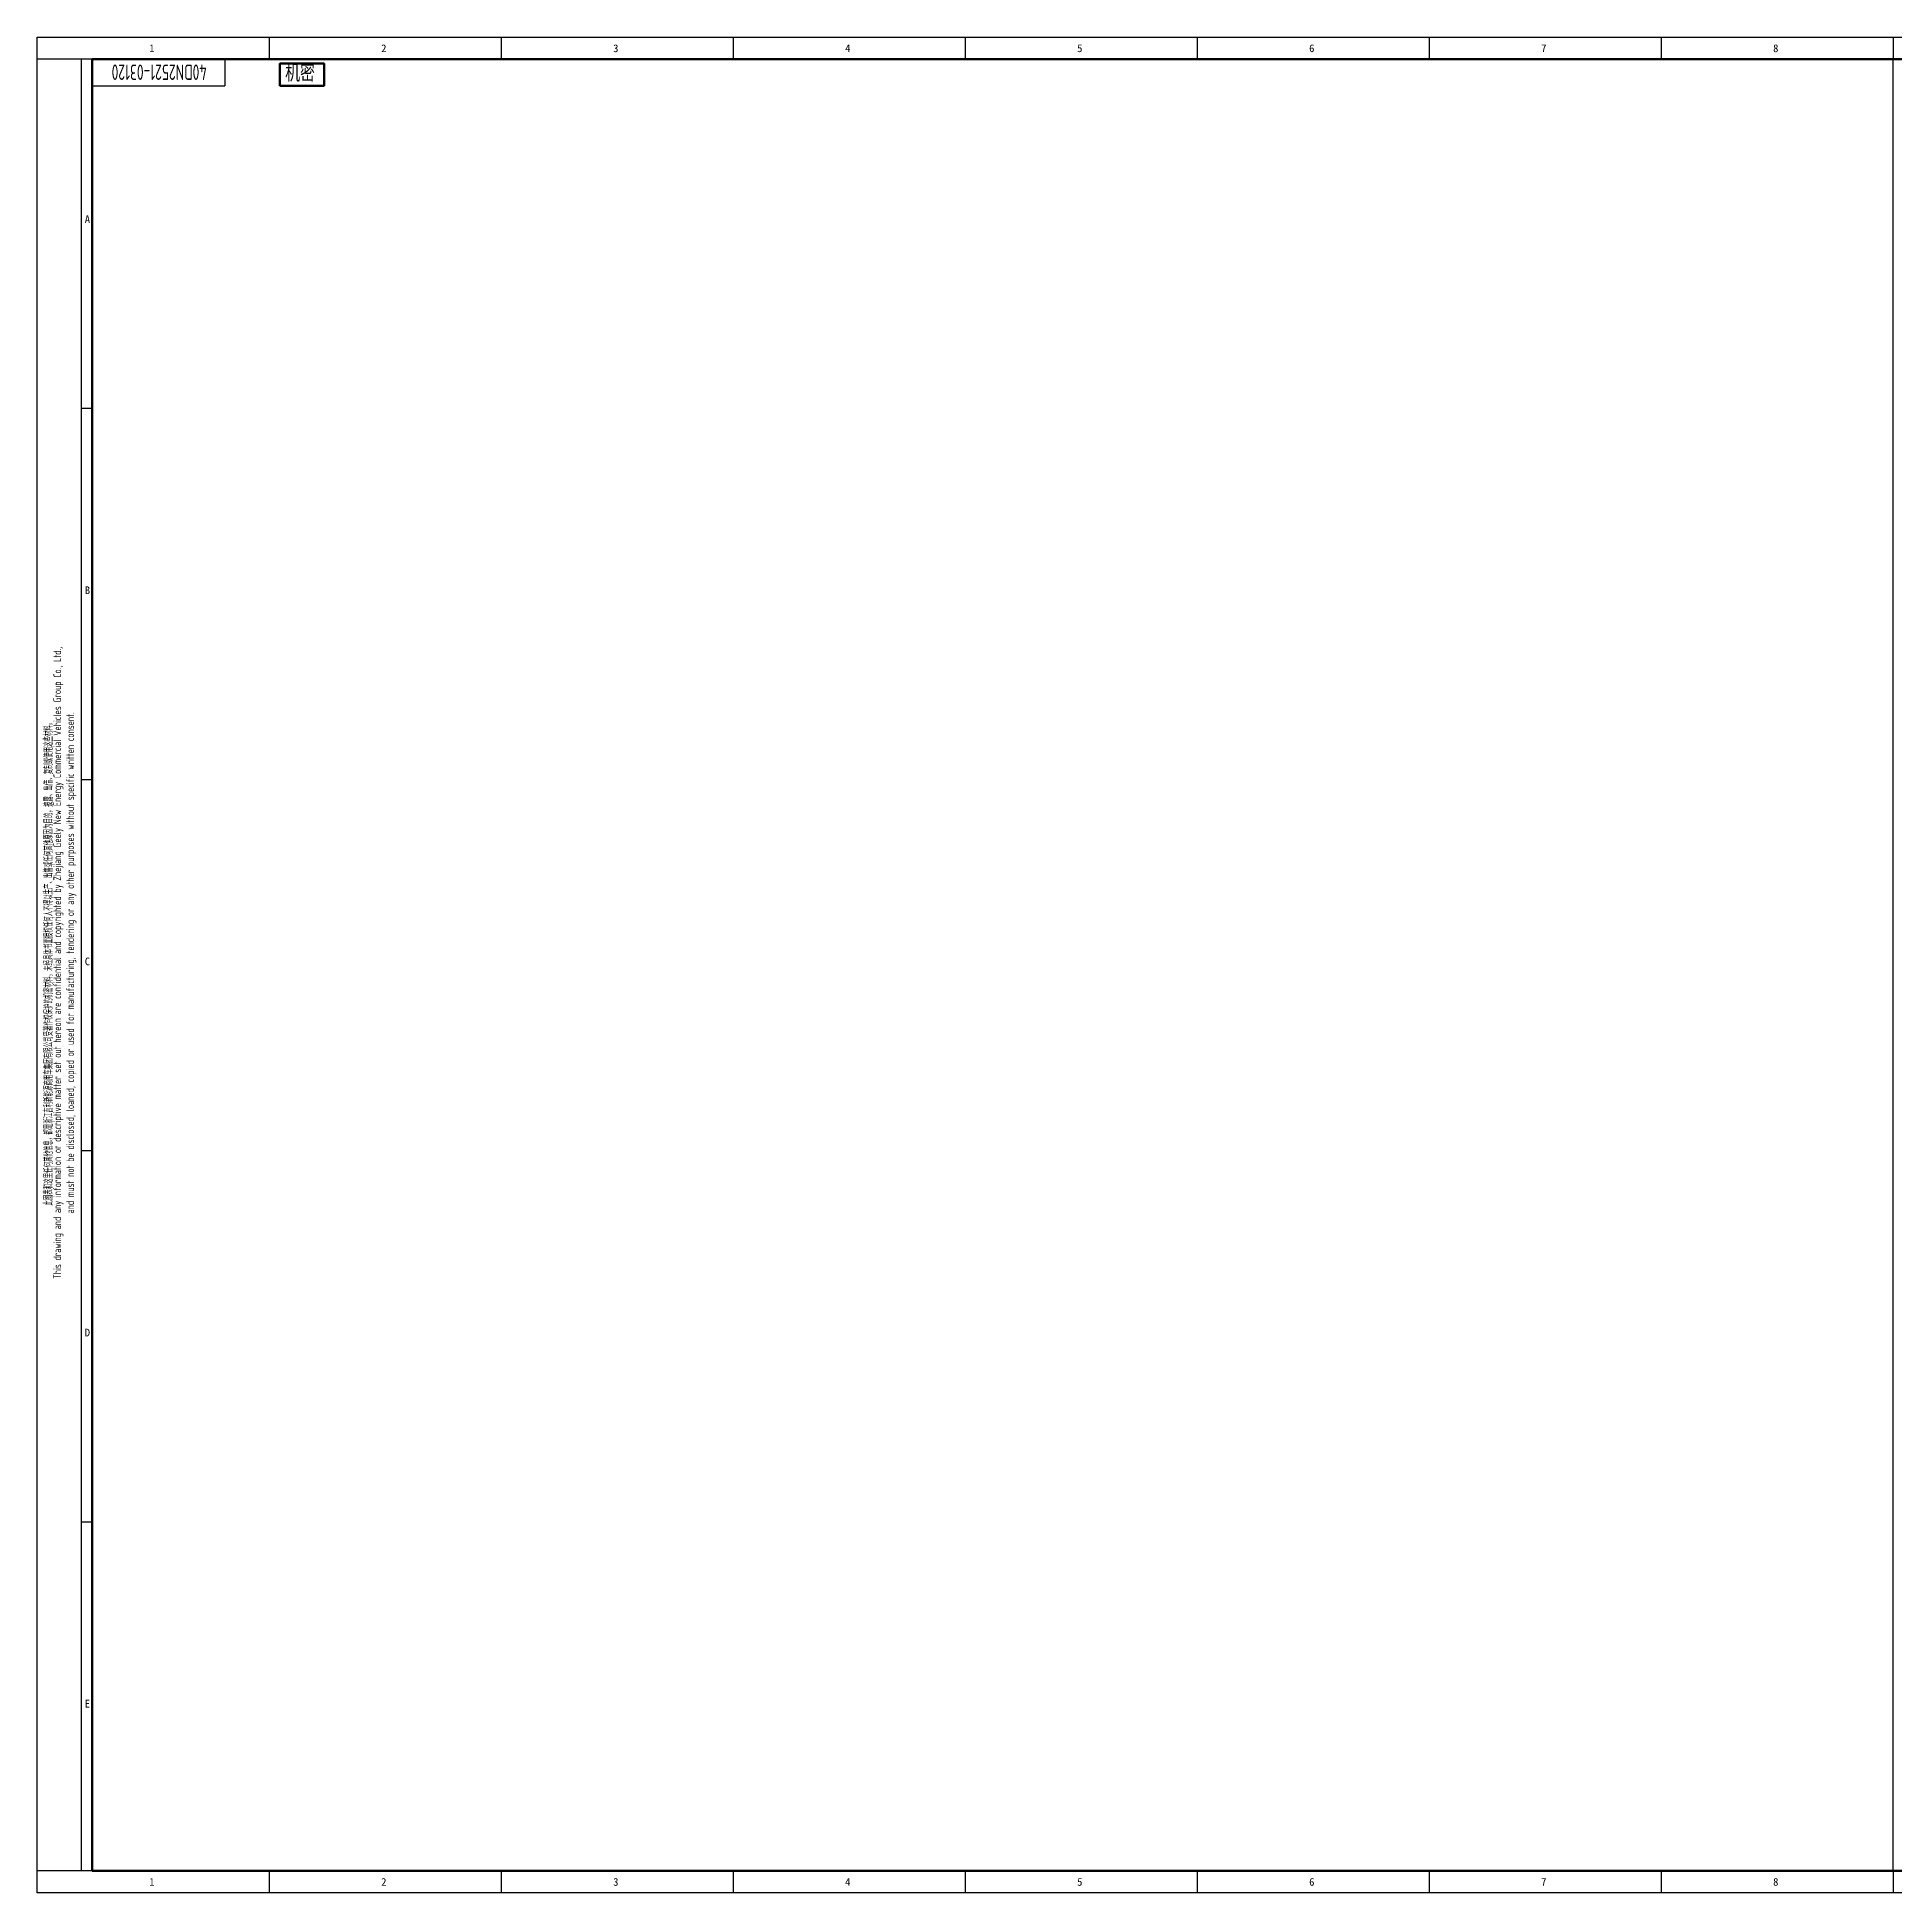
# Model space of a CAD drawing. Header units: millimetres. Extents: x 1543 to 5748, y 1576 to 2417.
# Drawn here: x 1543 to 2385, y 1576 to 2417 of the extents above; entities that cross this region are included whole.
import ezdxf
from ezdxf.enums import TextEntityAlignment as Align

# ---------------------------------------------------------------- set-up
doc = ezdxf.new("R2010")
doc.units = ezdxf.units.MM
doc.layers.get('0').update_dxf_attribs({"lineweight": 25})
for name, color, linetype, lineweight in [('2细线层', 1, 'Continuous', 25), ('6文字层', 3, 'Continuous', 25), ('_1轮廓实线层', 7, 'Continuous', 40), ('图框层', 7, 'Continuous', 25)]:
    doc.layers.add(name, color=color, linetype=linetype, lineweight=lineweight)
doc.styles.add('PC_TEXTSTYLE', font='ISOCP.SHX', dxfattribs={"width": 0.707, "bigfont": 'GBCBIG.SHX'})
doc.styles.get("Standard").update_dxf_attribs({"font": ''})
doc.styles.add('ZWISOGDT', font='ISOCP.SHX', dxfattribs={"bigfont": 'GBCBIG.SHX'})
doc.styles.get('Standard').set_extended_font_data('SimSun')

# ---------------------------------------------------------------- blocks, each defined once
blk = doc.blocks.new('ZwmFrameMain_A0X5^_^分区图框^_^landscape')
at = {"color": 3}
for p, q in [((80.13, 831), (80.13, 821)), ((185.25, 831), (185.25, 821)), ((290.38, 831), (290.38, 821)), ((395.5, 831), (395.5, 821)), ((500.63, 831), (500.63, 821)), ((605.75, 831), (605.75, 821)), ((710.88, 831), (710.88, 821)), ((816, 831), (816, 821)), ((-5, 662.8), (0, 662.8)), ((-5, 494.6), (0, 494.6)), ((-5, 326.4), (0, 326.4)), ((-5, 158.2), (0, 158.2)), ((80.13, 0), (80.13, -10)), ((185.25, 0), (185.25, -10)), ((290.38, 0), (290.38, -10)), ((395.5, 0), (395.5, -10)), ((500.63, 0), (500.63, -10)), ((605.75, 0), (605.75, -10)), ((710.88, 0), (710.88, -10)), ((816, 0), (816, -10))]:
    blk.add_line(p, q, dxfattribs=at)
at = {"lineweight": 50}
for p, q in [((0, 821), (0, 0)), ((0, 821), (4170, 821)), ((4170, 0), (0, 0))]:
    blk.add_line(p, q, dxfattribs=at)
blk.add_lwpolyline([(85, 809), (105, 809), (105, 819), (85, 819)], close=True, dxfattribs=at)
at = {"layer": '图框层', "color": 1}
for p, q in [((-25, 831), (4180, 831)), ((-25, -10), (-25, 831)), ((0, 821), (-25, 821)), ((-5, 821), (-5, 0)), ((0, 0), (-25, 0)), ((4180, -10), (-25, -10))]:
    blk.add_line(p, q, dxfattribs=at)
at = {"color": 3, "char_height": 3.5, "attachment_point": 1}
for s, width, insert in [('1', 5.7094, (25.78, 827.71)), ('2', 5.7094, (130.9, 827.71)), ('3', 5.7094, (236.03, 827.71)), ('4', 5.7094, (341.15, 827.71)), ('5', 5.7094, (446.28, 827.71)), ('6', 5.7094, (551.4, 827.71)), ('7', 5.7094, (656.53, 827.71)), ('8', 5.7094, (761.65, 827.71)), ('A', 3.8442, (-3.41, 750.28)), ('B', 3.8442, (-3.41, 582.08)), ('C', 3.8442, (-3.41, 413.88)), ('D', 3.8442, (-3.41, 245.68)), ('E', 3.8442, (-3.41, 77.48)), ('1', 5.7094, (25.78, -3.29)), ('2', 5.7094, (130.9, -3.29)), ('3', 5.7094, (236.03, -3.29)), ('4', 5.7094, (341.15, -3.29)), ('5', 5.7094, (446.28, -3.29)), ('6', 5.7094, (551.4, -3.29)), ('7', 5.7094, (656.53, -3.29)), ('8', 5.7094, (761.65, -3.29))]:
    blk.add_mtext_dynamic_manual_height_columns(s, width=width, gutter_width=1, heights=[0], dxfattribs=dict(at, insert=insert))
at = {"insert": (87.38, 818.56), "char_height": 7, "attachment_point": 1, "style": 'PC_TEXTSTYLE'}
blk.add_mtext_dynamic_manual_height_columns('{\\fSimSun|b0|i0|c134|p2;机密}', width=25.7489, gutter_width=25, heights=[0], dxfattribs=at)
at = {"color": 3, "char_height": 3.5, "attachment_point": 5, "rotation": 90, "style": 'ZWISOGDT'}
for s, insert, width in [('{\\Fgbenor.shx|c134;\\W0.707;This drawing and any information or descriptive matter set out hereon are confidential and copyrighted by Zhejiang Geely New Energy Commercial Vehicles Group Co., Ltd.,}', (-15.34, 411.49), 1236.8386), ('{\\Fgbenor.shx|c134;\\W0.707;and must not be disclosed, loaned, copied or used for manufacturing, tendering or any other purposes without specific written consent.}', (-9.51, 411.49), 1236.8386), ('{\\Fgbenor.shx|c134;\\W0.707;\\Fisocp.shx,gbcbig.shx;此图表和这里任何其他信息，都是浙江吉利新能源商用车集团有限公司受著作权保护的机密材料，未经具体书面授权任何人不得以生产、出售或任何其他原因为目的，披露、出借、复制或使用这些材料。}', (-19.63, 411.56), 333.7802)]:
    blk.add_mtext(s, dxfattribs=dict(at, insert=insert, width=width))
blk = doc.blocks.new('ZwmFrameMain_图样代号')
at = {"layer": '2细线层', "linetype": 'Continuous'}
for p in [(60, 0), (0, -12)]:
    blk.add_line(p, (60, -12), dxfattribs=at)
at = {"layer": '6文字层', "style": 'PC_TEXTSTYLE', "width": 2.827942}
blk.add_attdef('图样代号', text='', height=7, rotation=180, dxfattribs=at).set_placement((58.24, -2.4), (2.35, -2.4), align=Align.FIT)

msp = doc.modelspace()

# ---------------------------------------------------------------- linework, layer by layer
at = {"layer": '_1轮廓实线层', "lineweight": -3}
msp.add_line((2384.4, 1586.27), (2384.4, 2407.27), dxfattribs=at)

# ---------------------------------------------------------------- block references
at = {"layer": '图框层', "lineweight": -3}
msp.add_blockref('ZwmFrameMain_A0X5^_^分区图框^_^landscape', (1568.4, 1586.27), dxfattribs=at)
ref = msp.add_blockref('ZwmFrameMain_图样代号', (1568.4, 2407.27), dxfattribs=at)
ref.add_attrib('图样代号', '40DN2521-03120', dxfattribs={"layer": '6文字层', "height": 7, "rotation": 180, "style": 'PC_TEXTSTYLE', "width": 0.707}).set_placement((1598.7, 2404.87), align=Align.CENTER)

doc.saveas('drawing.dxf')
